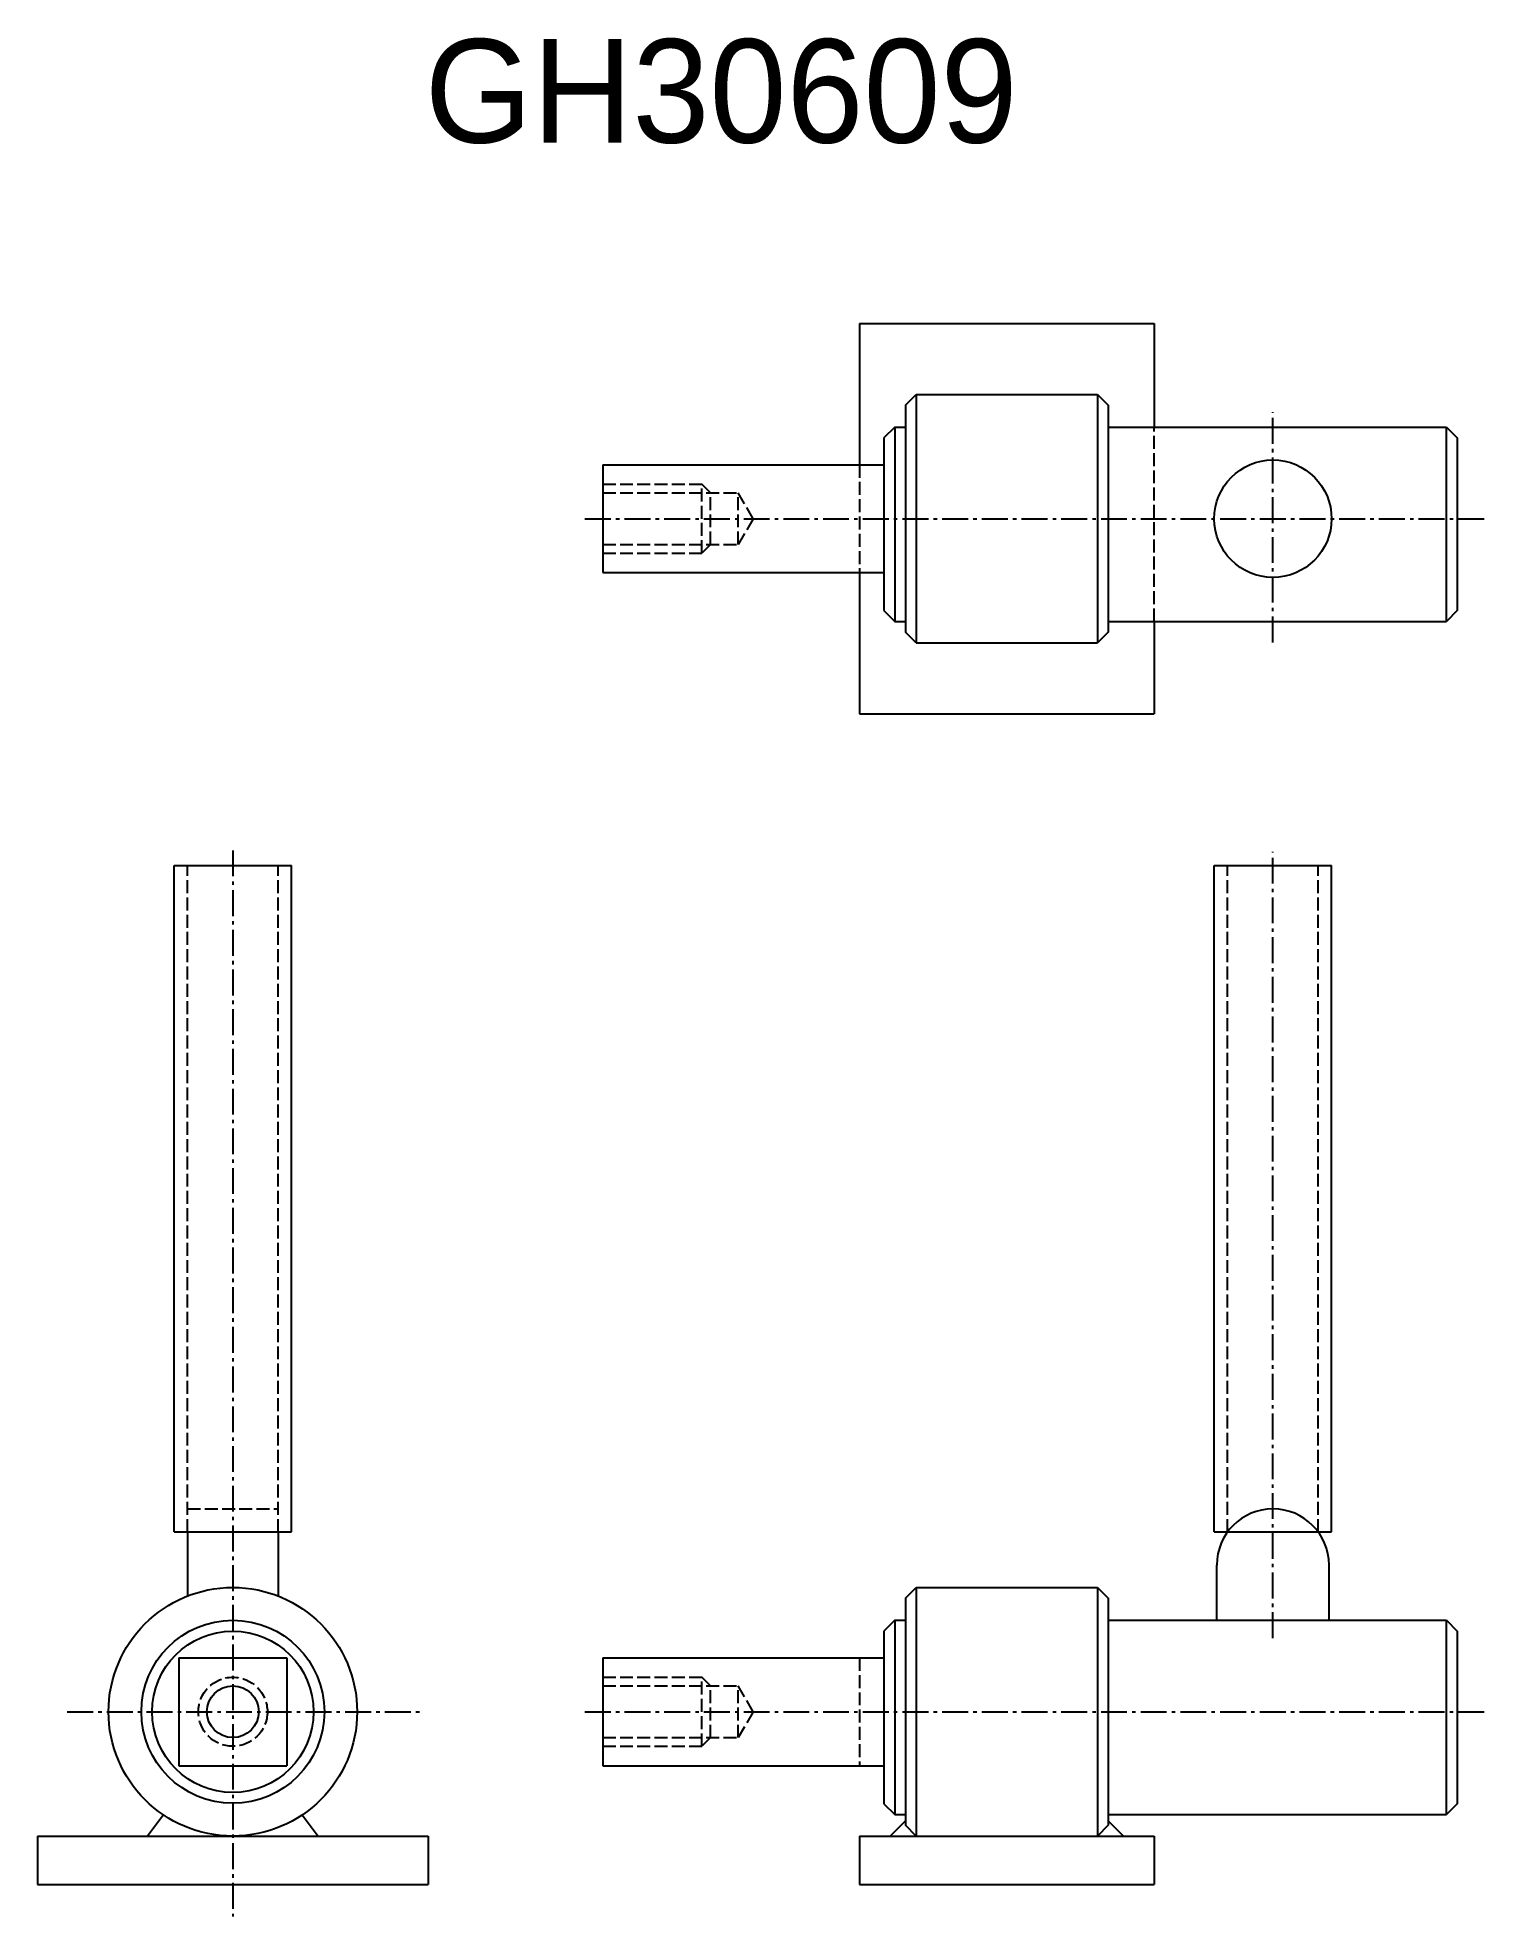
# Model space of a CAD drawing. Extents: x 18 to 354, y 40 to 475.
import ezdxf

# ---------------------------------------------------------------- set-up
doc = ezdxf.new("R2010")
doc.units = 0
doc.header["$MEASUREMENT"] = 0
doc.linetypes.add('DASHED', pattern=[4, 3, -1])
doc.linetypes.add('SCENTER', pattern=[9.2, 6, -1.2, 0.8, -1.2])
for name, color, linetype in [('CON', 2, 'CONTINUOUS'), ('DAS', 3, 'DASHED'), ('DIM', 7, 'CONTINUOUS'), ('SCEN', 1, 'SCENTER'), ('UTI', 7, 'CONTINUOUS')]:
    doc.layers.add(name, color=color, linetype=linetype)
doc.styles.add('CHINA', font='c2', dxfattribs={"bigfont": 'china'})

# ---------------------------------------------------------------- blocks, each defined once
blk = doc.blocks.new('00000277')
at = {"layer": 'CON'}
blk.add_circle((0, 0), 6, dxfattribs=at)
at = {"layer": 'DAS'}
blk.add_circle((0, 0), 8, dxfattribs=at)
blk = doc.blocks.new('00000270')
at = {"layer": 'DAS'}
for p, q in [((-8, 0), (-8, -23)), ((-6, 0), (-6, -31.4)), ((6, 0), (6, -31.4)), ((8, 0), (8, -23)), ((-8, -23), (8, -23)), ((-6, -25), (-8, -23)), ((-6, -25), (6, -25)), ((6, -25), (8, -23)), ((0, -34.86), (-6, -31.4)), ((-6, -31.4), (6, -31.4)), ((0, -34.86), (6, -31.4))]:
    blk.add_line(p, q, dxfattribs=at)

msp = doc.modelspace()

# ---------------------------------------------------------------- linework, layer by layer
at = {"layer": 'CON'}
for p, q in [((208.88, 409.05), (277.18, 409.05)), ((208.88, 409.05), (208.88, 376.3)), ((277.18, 409.05), (277.18, 385)), ((219.53, 390.1), (222.03, 392.6)), ((222.03, 392.6), (222.03, 335)), ((222.03, 392.6), (264.03, 392.6)), ((264.03, 392.6), (264.03, 335)), ((264.03, 392.6), (266.53, 390.1)), ((219.53, 390.1), (219.53, 337.5)), ((266.53, 390.1), (266.53, 337.5)), ((217.03, 385), (214.53, 382.5)), ((217.03, 385), (217.03, 340)), ((217.03, 385), (219.53, 385)), ((266.53, 385), (344.88, 385)), ((344.88, 340), (344.88, 385)), ((344.88, 385), (347.38, 382.5)), ((214.53, 382.5), (214.53, 342.5)), ((347.38, 382.5), (347.38, 342.5)), ((149.38, 376.3), (214.53, 376.3)), ((149.38, 376.3), (149.38, 351.3)), ((149.38, 351.3), (214.53, 351.3)), ((208.88, 351.3), (208.88, 318.55)), ((214.53, 342.5), (217.03, 340)), ((217.03, 340), (219.53, 340)), ((266.53, 340), (344.88, 340)), ((277.18, 340), (277.18, 318.55)), ((347.38, 342.5), (344.88, 340)), ((222.03, 335), (219.53, 337.5)), ((266.53, 337.5), (264.03, 335)), ((222.03, 335), (264.03, 335)), ((208.88, 318.55), (277.18, 318.55)), ((50.07, 129.04), (50.07, 283.44)), ((50.07, 283.44), (77.27, 283.44)), ((77.27, 129.04), (77.27, 283.44)), ((291.08, 129.04), (291.08, 283.44)), ((291.08, 283.44), (318.28, 283.44)), ((318.28, 129.04), (318.28, 283.44)), ((50.07, 129.04), (77.27, 129.04)), ((53.17, 129.04), (53.17, 114.2)), ((74.17, 129.04), (74.17, 114.2)), ((291.08, 129.04), (318.28, 129.04)), ((291.68, 108.58), (291.68, 121.38)), ((317.68, 108.58), (317.68, 121.38)), ((219.53, 113.68), (222.03, 116.18)), ((219.53, 113.68), (219.53, 61.08)), ((222.03, 116.18), (222.03, 58.58)), ((222.03, 116.18), (264.03, 116.18)), ((264.03, 116.18), (264.03, 58.58)), ((264.03, 116.18), (266.53, 113.68)), ((266.53, 113.68), (266.53, 61.08)), ((217.03, 108.58), (214.53, 106.08)), ((214.53, 106.08), (214.53, 66.08)), ((217.03, 108.58), (217.03, 63.58)), ((217.03, 108.58), (219.53, 108.58)), ((266.53, 108.58), (344.88, 108.58)), ((344.88, 63.58), (344.88, 108.58)), ((344.88, 108.58), (347.38, 106.08)), ((347.38, 106.08), (347.38, 66.08)), ((51.17, 99.88), (76.17, 99.88)), ((51.17, 99.88), (51.17, 74.88)), ((76.17, 99.88), (76.17, 74.88)), ((149.38, 99.88), (214.53, 99.88)), ((149.38, 99.88), (149.38, 74.88)), ((51.17, 74.88), (76.17, 74.88)), ((149.38, 74.88), (214.53, 74.88)), ((214.53, 66.08), (217.03, 63.58)), ((347.38, 66.08), (344.88, 63.58)), ((47.61, 63.47), (43.9, 58.58)), ((79.73, 63.47), (83.44, 58.58)), ((216.01, 58.58), (219.53, 62.1)), ((217.03, 63.58), (219.53, 63.58)), ((222.03, 58.58), (219.53, 61.08)), ((266.53, 61.08), (264.03, 58.58)), ((266.53, 63.58), (344.88, 63.58)), ((266.53, 62.1), (270.05, 58.58)), ((18.42, 58.58), (108.92, 58.58)), ((18.42, 58.58), (18.42, 47.38)), ((108.92, 58.58), (108.92, 47.38)), ((208.88, 58.58), (277.18, 58.58)), ((208.88, 58.58), (208.88, 47.38)), ((277.18, 58.58), (277.18, 47.38)), ((18.42, 47.38), (108.92, 47.38)), ((208.88, 47.38), (277.18, 47.38))]:
    msp.add_line(p, q, dxfattribs=at)
for centre, radius in [((304.68, 363.8), 13.6), ((63.67, 87.38), 28.8), ((63.67, 87.38), 21.2), ((63.67, 87.38), 18.7)]:
    msp.add_circle(centre, radius, dxfattribs=at)
msp.add_arc((304.68, 121.38), 13, 0, 180, dxfattribs=at)
at = {"layer": 'DAS'}
for p, q in [((277.18, 340), (277.18, 385)), ((208.88, 376.3), (208.88, 351.3)), ((53.17, 129.04), (53.17, 283.44)), ((74.17, 129.04), (74.17, 283.44)), ((294.18, 129.04), (294.18, 283.44)), ((315.18, 129.04), (315.18, 283.44)), ((53.17, 134.38), (74.17, 134.38)), ((208.88, 99.88), (208.88, 74.88))]:
    msp.add_line(p, q, dxfattribs=at)
at = {"layer": 'SCEN'}
for p, q in [((304.68, 335.15), (304.68, 388.51)), ((145.24, 363.8), (354.15, 363.8)), ((63.67, 286.94), (63.67, 39.96)), ((304.68, 104.45), (304.68, 286.63)), ((25.29, 87.38), (107.01, 87.38)), ((145.24, 87.38), (354.15, 87.38))]:
    msp.add_line(p, q, dxfattribs=at)

# ---------------------------------------------------------------- block references
at = {"layer": 'CON'}
msp.add_blockref('00000277', (63.67, 87.38), dxfattribs=at)
at = {"layer": 'DIM', "rotation": 90}
for p in [(149.38, 363.8), (149.38, 87.38)]:
    msp.add_blockref('00000270', p, dxfattribs=at)

# ---------------------------------------------------------------- texts
at = {"layer": 'UTI', "style": 'CHINA'}
msp.add_text('GH30609', height=24, dxfattribs=at).set_placement((108.13, 450.91))

doc.saveas('drawing.dxf')
